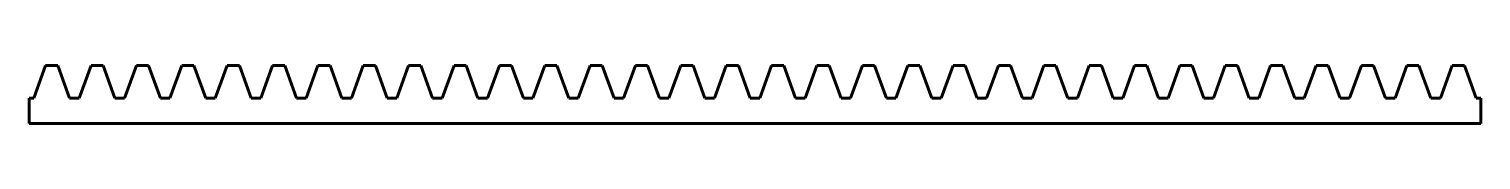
# Model space of a CAD drawing. Header units: millimetres. Extents: x 42 to 243, y 142 to 150.
import ezdxf

# ---------------------------------------------------------------- set-up
doc = ezdxf.new("R2010")
doc.units = ezdxf.units.MM
for name, pattern in [('K5LT_AXLED', [19.5, 15, -1.5, 1.5, -1.5]), ('K5LT_BASIC', [0]), ('K5LT_THIN', [0])]:
    doc.linetypes.add(name, pattern=pattern)

# ---------------------------------------------------------------- blocks, each defined once
blk = doc.blocks.new('U1')
at = {"color": 143, "linetype": 'K5LT_BASIC', "lineweight": 60, "true_color": 0x33acca}
blk.add_line((41.96, 142.17), (243.02, 142.17), dxfattribs=at)

msp = doc.modelspace()

# ---------------------------------------------------------------- linework, layer by layer
at = {"color": 143, "linetype": 'K5LT_BASIC', "lineweight": 60, "true_color": 0x33acca}
for p, q in [((42.62, 145.67), (44.26, 150.17)), ((44.26, 150.17), (45.94, 150.17)), ((45.94, 150.17), (47.58, 145.67)), ((48.9, 145.67), (50.54, 150.17)), ((50.54, 150.17), (52.23, 150.17)), ((52.23, 150.17), (53.86, 145.67)), ((55.19, 145.67), (56.82, 150.17)), ((56.82, 150.17), (58.51, 150.17)), ((58.51, 150.17), (60.15, 145.67)), ((61.47, 145.67), (63.11, 150.17)), ((63.11, 150.17), (64.79, 150.17)), ((64.79, 150.17), (66.43, 145.67)), ((67.75, 145.67), (69.39, 150.17)), ((69.39, 150.17), (71.08, 150.17)), ((71.08, 150.17), (72.71, 145.67)), ((74.04, 145.67), (75.67, 150.17)), ((75.67, 150.17), (77.36, 150.17)), ((77.36, 150.17), (79, 145.67)), ((80.32, 145.67), (81.96, 150.17)), ((81.96, 150.17), (83.64, 150.17)), ((83.64, 150.17), (85.28, 145.67)), ((86.6, 145.67), (88.24, 150.17)), ((88.24, 150.17), (89.93, 150.17)), ((89.93, 150.17), (91.56, 145.67)), ((92.89, 145.67), (94.52, 150.17)), ((94.52, 150.17), (96.21, 150.17)), ((96.21, 150.17), (97.85, 145.67)), ((99.17, 145.67), (100.81, 150.17)), ((100.81, 150.17), (102.49, 150.17)), ((102.49, 150.17), (104.13, 145.67)), ((105.45, 145.67), (107.09, 150.17)), ((107.09, 150.17), (108.78, 150.17)), ((108.78, 150.17), (110.41, 145.67)), ((111.73, 145.67), (113.37, 150.17)), ((113.37, 150.17), (115.06, 150.17)), ((115.06, 150.17), (116.7, 145.67)), ((118.02, 145.67), (119.66, 150.17)), ((119.66, 150.17), (121.34, 150.17)), ((121.34, 150.17), (122.98, 145.67)), ((124.3, 145.67), (125.94, 150.17)), ((125.94, 150.17), (127.62, 150.17)), ((127.62, 150.17), (129.26, 145.67)), ((130.58, 145.67), (132.22, 150.17)), ((132.22, 150.17), (133.91, 150.17)), ((133.91, 150.17), (135.55, 145.67)), ((136.87, 145.67), (138.51, 150.17)), ((138.51, 150.17), (140.19, 150.17)), ((140.19, 150.17), (141.83, 145.67)), ((143.15, 145.67), (144.79, 150.17)), ((144.79, 150.17), (146.47, 150.17)), ((146.47, 150.17), (148.11, 145.67)), ((149.43, 145.67), (151.07, 150.17)), ((151.07, 150.17), (152.76, 150.17)), ((152.76, 150.17), (154.4, 145.67)), ((155.72, 145.67), (157.36, 150.17)), ((157.36, 150.17), (159.04, 150.17)), ((159.04, 150.17), (160.68, 145.67)), ((162, 145.67), (163.64, 150.17)), ((163.64, 150.17), (165.32, 150.17)), ((165.32, 150.17), (166.96, 145.67)), ((168.28, 145.67), (169.92, 150.17)), ((169.92, 150.17), (171.61, 150.17)), ((171.61, 150.17), (173.25, 145.67)), ((174.57, 145.67), (176.2, 150.17)), ((176.2, 150.17), (177.89, 150.17)), ((177.89, 150.17), (179.53, 145.67)), ((180.85, 145.67), (182.49, 150.17)), ((182.49, 150.17), (184.17, 150.17)), ((184.17, 150.17), (185.81, 145.67)), ((187.13, 145.67), (188.77, 150.17)), ((188.77, 150.17), (190.46, 150.17)), ((190.46, 150.17), (192.09, 145.67)), ((193.42, 145.67), (195.05, 150.17)), ((195.05, 150.17), (196.74, 150.17)), ((196.74, 150.17), (198.38, 145.67)), ((199.7, 145.67), (201.34, 150.17)), ((201.34, 150.17), (203.02, 150.17)), ((203.02, 150.17), (204.66, 145.67)), ((205.98, 145.67), (207.62, 150.17)), ((207.62, 150.17), (209.31, 150.17)), ((209.31, 150.17), (210.94, 145.67)), ((212.27, 145.67), (213.9, 150.17)), ((213.9, 150.17), (215.59, 150.17)), ((215.59, 150.17), (217.23, 145.67)), ((218.55, 145.67), (220.19, 150.17)), ((220.19, 150.17), (221.87, 150.17)), ((221.87, 150.17), (223.51, 145.67)), ((224.83, 145.67), (226.47, 150.17)), ((226.47, 150.17), (228.16, 150.17)), ((228.16, 150.17), (229.79, 145.67)), ((231.12, 145.67), (232.75, 150.17)), ((232.75, 150.17), (234.44, 150.17)), ((234.44, 150.17), (236.08, 145.67)), ((237.4, 145.67), (239.04, 150.17)), ((239.04, 150.17), (240.72, 150.17)), ((240.72, 150.17), (242.36, 145.67)), ((41.96, 145.67), (41.96, 142.17)), ((41.96, 145.67), (42.62, 145.67)), ((47.58, 145.67), (48.24, 145.67)), ((48.24, 145.67), (48.9, 145.67)), ((53.86, 145.67), (54.53, 145.67)), ((54.52, 145.67), (55.19, 145.67)), ((60.15, 145.67), (60.81, 145.67)), ((60.81, 145.67), (61.47, 145.67)), ((66.43, 145.67), (67.09, 145.67)), ((67.09, 145.67), (67.75, 145.67)), ((72.71, 145.67), (73.38, 145.67)), ((73.37, 145.67), (74.04, 145.67)), ((79, 145.67), (79.66, 145.67)), ((79.66, 145.67), (80.32, 145.67)), ((85.28, 145.67), (85.94, 145.67)), ((85.94, 145.67), (86.6, 145.67)), ((91.56, 145.67), (92.23, 145.67)), ((92.22, 145.67), (92.89, 145.67)), ((97.85, 145.67), (98.51, 145.67)), ((98.51, 145.67), (99.17, 145.67)), ((104.13, 145.67), (104.79, 145.67)), ((104.79, 145.67), (105.45, 145.67)), ((110.41, 145.67), (111.08, 145.67)), ((111.07, 145.67), (111.73, 145.67)), ((116.7, 145.67), (117.36, 145.67)), ((117.36, 145.67), (118.02, 145.67)), ((122.98, 145.67), (123.64, 145.67)), ((123.64, 145.67), (124.3, 145.67)), ((129.26, 145.67), (129.92, 145.67)), ((129.92, 145.67), (130.58, 145.67)), ((135.55, 145.67), (136.21, 145.67)), ((136.21, 145.67), (136.87, 145.67)), ((141.83, 145.67), (142.49, 145.67)), ((142.49, 145.67), (143.15, 145.67)), ((148.11, 145.67), (148.77, 145.67)), ((148.77, 145.67), (149.43, 145.67)), ((154.4, 145.67), (155.06, 145.67)), ((155.06, 145.67), (155.72, 145.67)), ((160.68, 145.67), (161.34, 145.67)), ((161.34, 145.67), (162, 145.67)), ((166.96, 145.67), (167.62, 145.67)), ((167.62, 145.67), (168.28, 145.67)), ((173.25, 145.67), (173.91, 145.67)), ((173.9, 145.67), (174.57, 145.67)), ((179.53, 145.67), (180.19, 145.67)), ((180.19, 145.67), (180.85, 145.67)), ((185.81, 145.67), (186.47, 145.67)), ((186.47, 145.67), (187.13, 145.67)), ((192.09, 145.67), (192.76, 145.67)), ((192.75, 145.67), (193.42, 145.67)), ((198.38, 145.67), (199.04, 145.67)), ((199.04, 145.67), (199.7, 145.67)), ((204.66, 145.67), (205.32, 145.67)), ((205.32, 145.67), (205.98, 145.67)), ((210.94, 145.67), (211.61, 145.67)), ((211.6, 145.67), (212.27, 145.67)), ((217.23, 145.67), (217.89, 145.67)), ((217.89, 145.67), (218.55, 145.67)), ((223.51, 145.67), (224.17, 145.67)), ((224.17, 145.67), (224.83, 145.67)), ((229.79, 145.67), (230.46, 145.67)), ((230.45, 145.67), (231.12, 145.67)), ((236.08, 145.67), (236.74, 145.67)), ((236.74, 145.67), (237.4, 145.67)), ((242.36, 145.67), (243.02, 145.67)), ((243.02, 145.67), (243.02, 142.17))]:
    msp.add_line(p, q, dxfattribs=at)
at = {"color": 7, "linetype": 'K5LT_THIN', "lineweight": 18, "true_color": 0xffffff}
msp.add_line((41.96, 146.17), (41.96, 146.17), dxfattribs=at)
msp.add_line((41.96, 146.17), (41.96, 146.17), dxfattribs=at)
at = {"color": 30, "linetype": 'K5LT_AXLED', "lineweight": 18, "true_color": 0xff8000}
msp.add_line((41.96, 146.17), (41.97, 146.17), dxfattribs=at)

# ---------------------------------------------------------------- block references
msp.add_blockref('U1', (0, 0))

doc.saveas('drawing.dxf')
